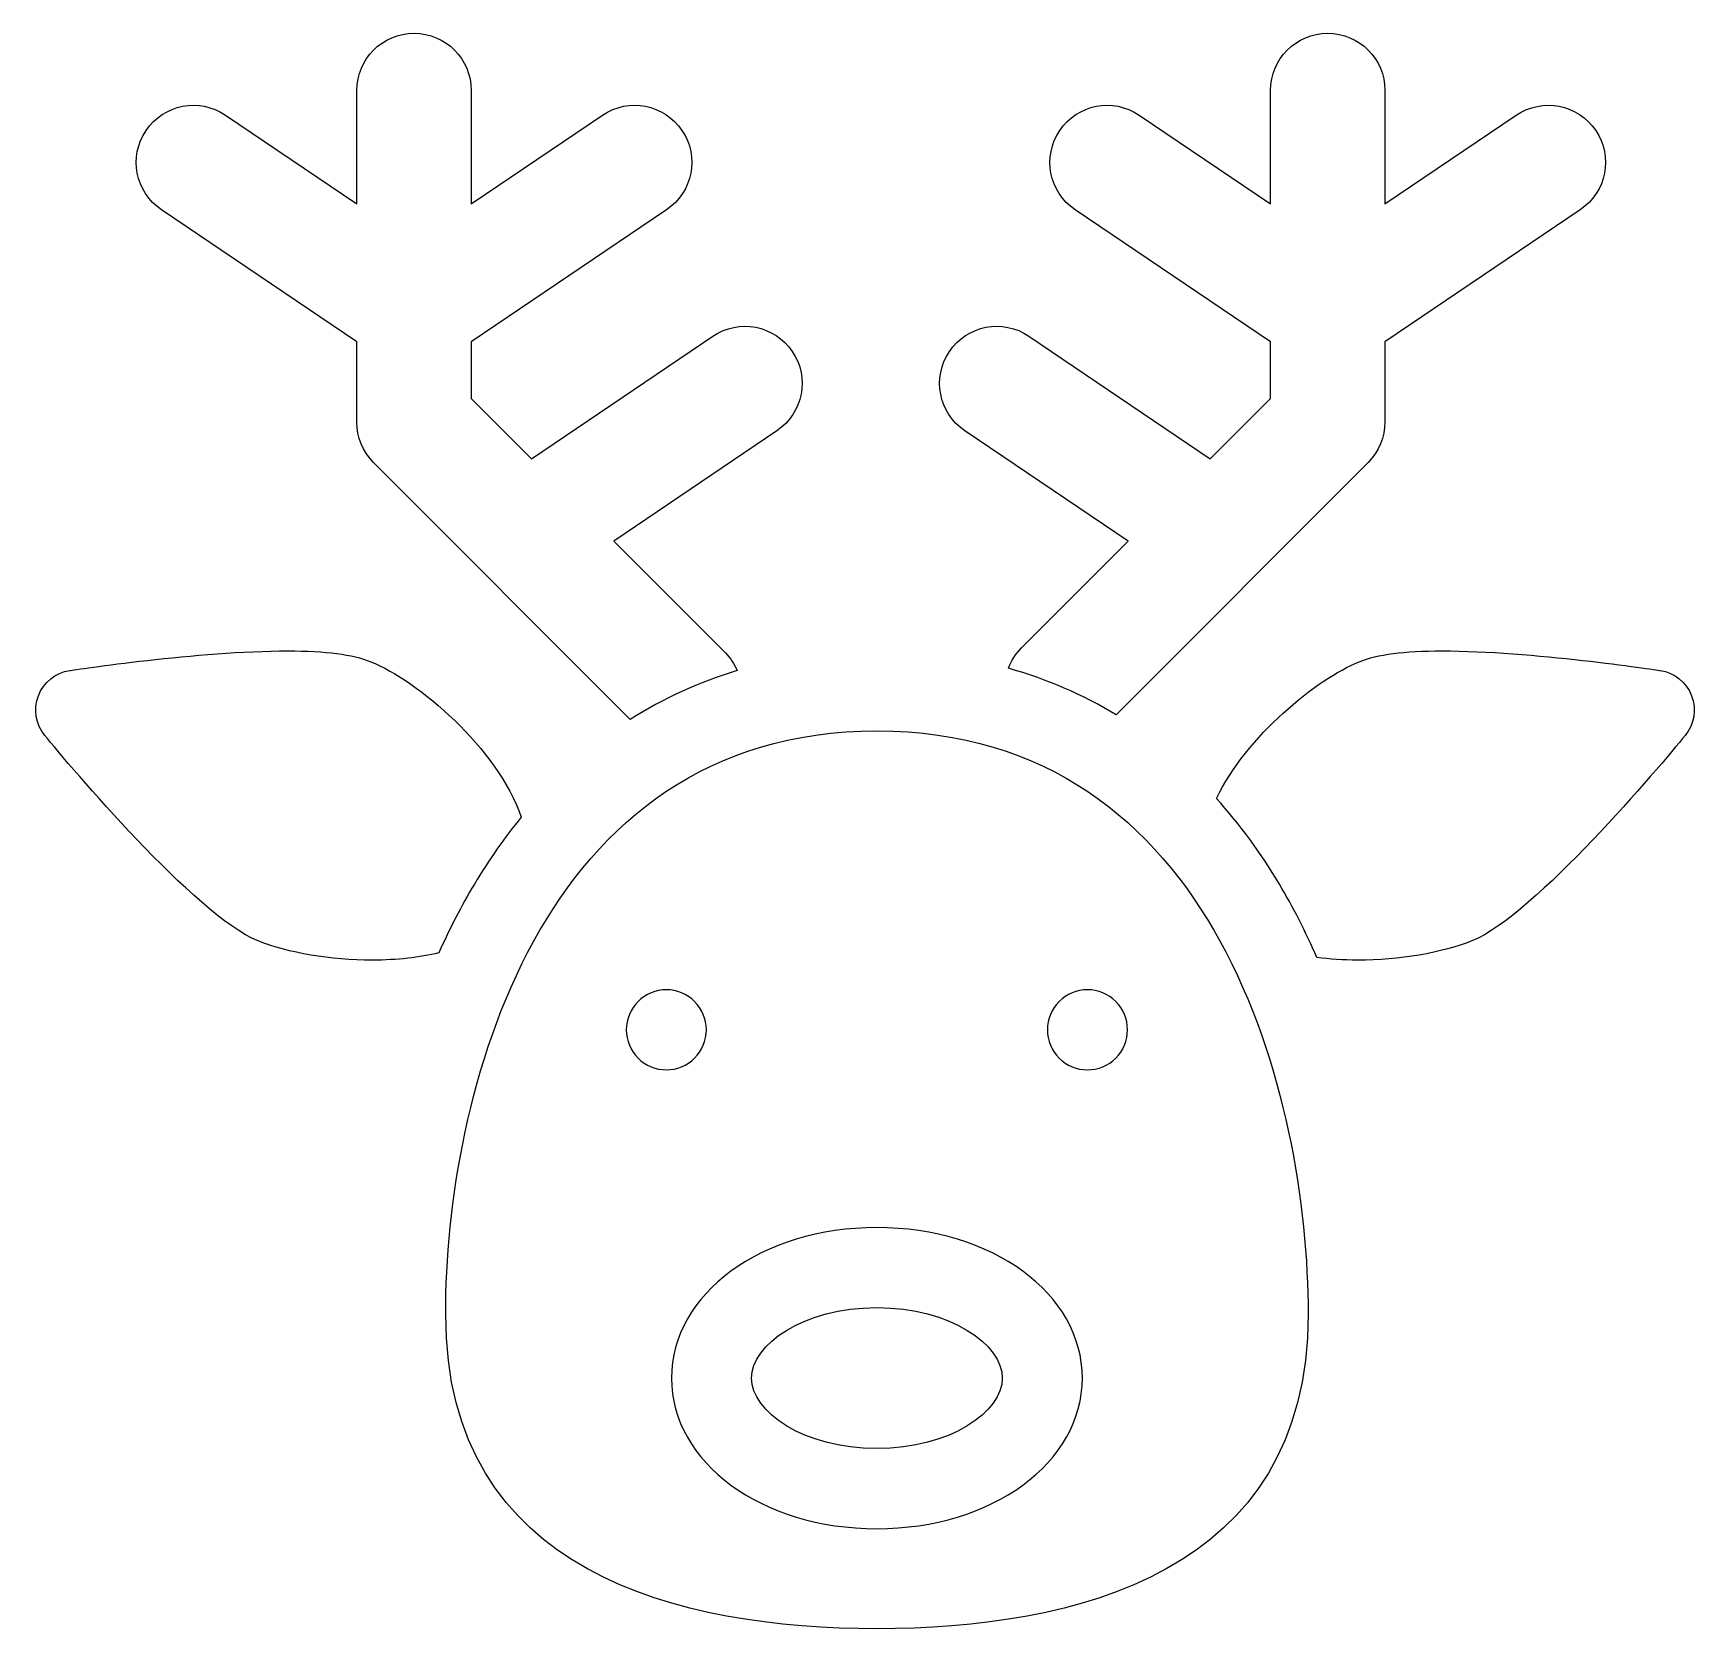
# Model space of a CAD drawing. Header units: centimetres. Extents: x -10.8 to 10.8, y -10.4 to 10.4.
import ezdxf

# ---------------------------------------------------------------- set-up
doc = ezdxf.new("R2010")
doc.units = ezdxf.units.CM
doc.header["$MEASUREMENT"] = 0
doc.layers.add('Layer 1', color=7, linetype='Continuous')

msp = doc.modelspace()

# ---------------------------------------------------------------- linework, layer by layer
at = {"layer": 'Layer 1'}
for points, knots in [([(-9.15903, 8.08876), (-9.15903, 8.08876), (-6.61512, 6.36956), (-6.61512, 6.36956), (-6.61512, 6.36956), (-6.61512, 6.36956), (-6.61512, 5.32583), (-6.61512, 5.32583), (-6.61512, 5.32583), (-6.61512, 5.12861), (-6.5369, 4.93946), (-6.39755, 4.79989), (-6.39755, 4.79989), (-6.39755, 4.79989), (-3.05626, 1.45184), (-3.05626, 1.45184), (-3.05626, 1.45184), (-2.62439, 1.72669), (-2.159, 1.93932), (-1.66309, 2.08813), (-1.66309, 2.08813), (-1.69907, 2.17158), (-1.74952, 2.25038), (-1.81771, 2.31871), (-1.81771, 2.31871), (-1.81771, 2.31871), (-3.271, 3.77491), (-3.271, 3.77491), (-3.271, 3.77491), (-3.271, 3.77491), (-1.14646, 5.21075), (-1.14646, 5.21075), (-1.14646, 5.21075), (-0.80575, 5.44104), (-0.71626, 5.90381), (-0.94648, 6.24453), (-0.94648, 6.24453), (-1.17677, 6.58517), (-1.63961, 6.67473), (-1.98026, 6.44451), (-1.98026, 6.44451), (-1.98026, 6.44451), (-4.34221, 4.84823), (-4.34221, 4.84823), (-4.34221, 4.84823), (-4.34221, 4.84823), (-5.12606, 5.63375), (-5.12606, 5.63375), (-5.12606, 5.63375), (-5.12606, 5.63375), (-5.12606, 6.36956), (-5.12606, 6.36956), (-5.12606, 6.36956), (-5.12606, 6.36956), (-2.58237, 8.08876), (-2.58237, 8.08876), (-2.58237, 8.08876), (-2.24166, 8.31905), (-2.15217, 8.78182), (-2.38239, 9.12254), (-2.38239, 9.12254), (-2.61276, 9.46333), (-3.07552, 9.55281), (-3.41617, 9.32252), (-3.41617, 9.32252), (-3.41617, 9.32252), (-5.12606, 8.16684), (-5.12606, 8.16684), (-5.12606, 8.16684), (-5.12606, 8.16684), (-5.12606, 9.64325), (-5.12606, 9.64325), (-5.12606, 9.64325), (-5.12606, 10.05441), (-5.45943, 10.38778), (-5.87059, 10.38778), (-5.87059, 10.38778), (-6.28175, 10.38778), (-6.61512, 10.05441), (-6.61512, 9.64325), (-6.61512, 9.64325), (-6.61512, 9.64325), (-6.61512, 8.16677), (-6.61512, 8.16677), (-6.61512, 8.16677), (-6.61512, 8.16677), (-8.32523, 9.32252), (-8.32523, 9.32252), (-8.32523, 9.32252), (-8.66587, 9.55281), (-9.12871, 9.46325), (-9.35901, 9.12254), (-9.35901, 9.12254), (-9.58931, 8.78183), (-9.49967, 8.31898), (-9.15903, 8.08876)], [0, 0, 0, 0, 0.04, 0.04, 0.04, 0.04, 0.08, 0.08, 0.08, 0.08, 0.12, 0.12, 0.12, 0.12, 0.16, 0.16, 0.16, 0.16, 0.2, 0.2, 0.2, 0.2, 0.24, 0.24, 0.24, 0.24, 0.28, 0.28, 0.28, 0.28, 0.32, 0.32, 0.32, 0.32, 0.36, 0.36, 0.36, 0.36, 0.4, 0.4, 0.4, 0.4, 0.44, 0.44, 0.44, 0.44, 0.48, 0.48, 0.48, 0.48, 0.52, 0.52, 0.52, 0.52, 0.56, 0.56, 0.56, 0.56, 0.6, 0.6, 0.6, 0.6, 0.64, 0.64, 0.64, 0.64, 0.68, 0.68, 0.68, 0.68, 0.72, 0.72, 0.72, 0.72, 0.76, 0.76, 0.76, 0.76, 0.8, 0.8, 0.8, 0.8, 0.84, 0.84, 0.84, 0.84, 0.88, 0.88, 0.88, 0.88, 0.92, 0.92, 0.92, 0.92, 1, 1, 1, 1]), ([(1.29947, 5.21075), (1.29947, 5.21075), (3.42401, 3.77483), (3.42401, 3.77483), (3.42401, 3.77483), (3.42401, 3.77483), (2.03782, 2.38573), (2.03782, 2.38573), (2.03782, 2.38573), (1.95967, 2.30737), (1.90355, 2.2157), (1.86757, 2.11829), (1.86757, 2.11829), (2.36588, 1.97908), (2.8341, 1.77634), (3.26932, 1.51173), (3.26932, 1.51173), (3.26932, 1.51173), (6.55056, 4.79973), (6.55056, 4.79973), (6.55056, 4.79973), (6.68984, 4.93923), (6.76813, 5.12845), (6.76813, 5.32567), (6.76813, 5.32567), (6.76813, 5.32567), (6.76814, 6.36956), (6.76814, 6.36956), (6.76814, 6.36956), (6.76814, 6.36956), (9.31198, 8.08876), (9.31198, 8.08876), (9.31198, 8.08876), (9.65269, 8.31905), (9.74218, 8.78182), (9.51196, 9.12254), (9.51196, 9.12254), (9.28167, 9.46318), (8.81897, 9.55274), (8.47818, 9.32252), (8.47818, 9.32252), (8.47818, 9.32252), (6.76821, 8.16684), (6.76821, 8.16684), (6.76821, 8.16684), (6.76821, 8.16684), (6.76821, 9.64332), (6.76821, 9.64332), (6.76821, 9.64332), (6.76821, 10.05448), (6.43484, 10.38785), (6.02368, 10.38785), (6.02368, 10.38785), (5.61252, 10.38785), (5.27915, 10.05448), (5.27915, 9.64332), (5.27915, 9.64332), (5.27915, 9.64332), (5.27915, 8.16691), (5.27915, 8.16691), (5.27915, 8.16691), (5.27915, 8.16691), (3.56926, 9.32252), (3.56926, 9.32252), (3.56926, 9.32252), (3.22862, 9.55281), (2.76578, 9.4634), (2.53548, 9.12254), (2.53548, 9.12254), (2.30519, 8.78183), (2.39475, 8.31906), (2.73546, 8.08876), (2.73546, 8.08876), (2.73546, 8.08876), (5.27915, 6.36956), (5.27915, 6.36956), (5.27915, 6.36956), (5.27915, 6.36956), (5.27915, 5.63375), (5.27915, 5.63375), (5.27915, 5.63375), (5.27915, 5.63375), (4.49529, 4.84822), (4.49529, 4.84822), (4.49529, 4.84822), (4.49529, 4.84822), (2.1334, 6.4445), (2.1334, 6.4445), (2.1334, 6.4445), (1.79276, 6.67472), (1.32992, 6.58523), (1.09962, 6.24452), (1.09962, 6.24452), (0.86927, 5.90381), (0.95876, 5.44104), (1.29947, 5.21075)], [0, 0, 0, 0, 0.04, 0.04, 0.04, 0.04, 0.08, 0.08, 0.08, 0.08, 0.12, 0.12, 0.12, 0.12, 0.16, 0.16, 0.16, 0.16, 0.2, 0.2, 0.2, 0.2, 0.24, 0.24, 0.24, 0.24, 0.28, 0.28, 0.28, 0.28, 0.32, 0.32, 0.32, 0.32, 0.36, 0.36, 0.36, 0.36, 0.4, 0.4, 0.4, 0.4, 0.44, 0.44, 0.44, 0.44, 0.48, 0.48, 0.48, 0.48, 0.52, 0.52, 0.52, 0.52, 0.56, 0.56, 0.56, 0.56, 0.6, 0.6, 0.6, 0.6, 0.64, 0.64, 0.64, 0.64, 0.68, 0.68, 0.68, 0.68, 0.72, 0.72, 0.72, 0.72, 0.76, 0.76, 0.76, 0.76, 0.8, 0.8, 0.8, 0.8, 0.84, 0.84, 0.84, 0.84, 0.88, 0.88, 0.88, 0.88, 0.92, 0.92, 0.92, 0.92, 1, 1, 1, 1]), ([(-5.54681, -1.58588), (-5.40673, -1.27163), (-5.25255, -0.97249), (-5.08491, -0.69204), (-5.08491, -0.69204), (-4.89707, -0.37764), (-4.69345, -0.08679), (-4.47508, 0.18021), (-4.47508, 0.18021), (-4.78701, 1.08735), (-5.82078, 1.95568), (-6.43468, 2.20444), (-6.43468, 2.20444), (-6.67195, 2.30047), (-7.01499, 2.34517), (-7.51433, 2.34517), (-7.51433, 2.34517), (-8.66856, 2.34517), (-10.28425, 2.10048), (-10.35243, 2.09009), (-10.35243, 2.09009), (-10.5378, 2.06181), (-10.69365, 1.93612), (-10.7606, 1.76093), (-10.7606, 1.76093), (-10.82748, 1.58574), (-10.7952, 1.38816), (-10.67598, 1.24342), (-10.67598, 1.24342), (-10.35591, 0.85502), (-8.71798, -1.09949), (-7.90127, -1.43069), (-7.90127, -1.43069), (-7.51272, -1.58771), (-6.95633, -1.68148), (-6.41309, -1.68148), (-6.41309, -1.68148), (-6.08969, -1.68133), (-5.79979, -1.64869), (-5.54681, -1.58588)], [0, 0, 0, 0, 0.09090909, 0.09090909, 0.09090909, 0.09090909, 0.18181818, 0.18181818, 0.18181818, 0.18181818, 0.27272727, 0.27272727, 0.27272727, 0.27272727, 0.36363636, 0.36363636, 0.36363636, 0.36363636, 0.45454545, 0.45454545, 0.45454545, 0.45454545, 0.54545455, 0.54545455, 0.54545455, 0.54545455, 0.63636364, 0.63636364, 0.63636364, 0.63636364, 0.72727273, 0.72727273, 0.72727273, 0.72727273, 0.81818182, 0.81818182, 0.81818182, 0.81818182, 1, 1, 1, 1]), ([(10.76069, 1.761), (10.69374, 1.93619), (10.53781, 2.06188), (10.35252, 2.09016), (10.35252, 2.09016), (10.28433, 2.10056), (8.66857, 2.34524), (7.51434, 2.34524), (7.51434, 2.34524), (7.01501, 2.34524), (6.67189, 2.30053), (6.43455, 2.20443), (6.43455, 2.20443), (5.8759, 1.97806), (4.96919, 1.23855), (4.57541, 0.42344), (4.57541, 0.42344), (4.87418, 0.09254), (5.14816, -0.27922), (5.39481, -0.69204), (5.39481, -0.69204), (5.57327, -0.99074), (5.73596, -1.31124), (5.88324, -1.64803), (5.88324, -1.64803), (6.04825, -1.66969), (6.22468, -1.68132), (6.4131, -1.68132), (6.4131, -1.68132), (6.95648, -1.68132), (7.51274, -1.58755), (7.90172, -1.43031), (7.90172, -1.43031), (8.718, -1.09934), (10.356, 0.8551), (10.67607, 1.24358), (10.67607, 1.24358), (10.79529, 1.38823), (10.82757, 1.58588), (10.76069, 1.761)], [0, 0, 0, 0, 0.09090909, 0.09090909, 0.09090909, 0.09090909, 0.18181818, 0.18181818, 0.18181818, 0.18181818, 0.27272727, 0.27272727, 0.27272727, 0.27272727, 0.36363636, 0.36363636, 0.36363636, 0.36363636, 0.45454545, 0.45454545, 0.45454545, 0.45454545, 0.54545455, 0.54545455, 0.54545455, 0.54545455, 0.63636364, 0.63636364, 0.63636364, 0.63636364, 0.72727273, 0.72727273, 0.72727273, 0.72727273, 0.81818182, 0.81818182, 0.81818182, 0.81818182, 1, 1, 1, 1]), ([(0.15498, 1.30296), (-4.27613, 1.30296), (-5.45842, -3.47163), (-5.45842, -6.29279), (-5.45842, -6.29279), (-5.45842, -9.67733), (-2.40587, -10.38777), (0.15498, -10.38777), (0.15498, -10.38777), (2.71568, -10.38777), (5.76809, -9.67734), (5.76809, -6.29279), (5.76809, -6.29279), (5.76809, -3.47163), (4.58595, 1.30296), (0.15498, 1.30296)], [0, 0, 0, 0, 0.2, 0.2, 0.2, 0.2, 0.4, 0.4, 0.4, 0.4, 0.6, 0.6, 0.6, 0.6, 1, 1, 1, 1]), ([(-2.9547, -2.95732), (-3.05146, -2.86056), (-3.10728, -2.72652), (-3.10728, -2.58876), (-3.10728, -2.58876), (-3.10728, -2.45181), (-3.05145, -2.31703), (-2.9547, -2.2202), (-2.9547, -2.2202), (-2.85794, -2.12344), (-2.7231, -2.06762), (-2.58614, -2.06762), (-2.58614, -2.06762), (-2.44918, -2.06762), (-2.31514, -2.12345), (-2.21758, -2.2202), (-2.21758, -2.2202), (-2.12082, -2.31703), (-2.065, -2.4518), (-2.065, -2.58876), (-2.065, -2.58876), (-2.065, -2.72651), (-2.12083, -2.86056), (-2.21758, -2.95732), (-2.21758, -2.95732), (-2.31441, -3.05408), (-2.44918, -3.1099), (-2.58614, -3.1099), (-2.58614, -3.1099), (-2.7239, -3.10991), (-2.85788, -3.05408), (-2.9547, -2.95732)], [0, 0, 0, 0, 0.11111111, 0.11111111, 0.11111111, 0.11111111, 0.22222222, 0.22222222, 0.22222222, 0.22222222, 0.33333333, 0.33333333, 0.33333333, 0.33333333, 0.44444444, 0.44444444, 0.44444444, 0.44444444, 0.55555556, 0.55555556, 0.55555556, 0.55555556, 0.66666667, 0.66666667, 0.66666667, 0.66666667, 0.77777778, 0.77777778, 0.77777778, 0.77777778, 1, 1, 1, 1]), ([(3.26452, -2.95732), (3.16776, -3.05408), (3.03292, -3.1099), (2.89596, -3.1099), (2.89596, -3.1099), (2.759, -3.1099), (2.62416, -3.05407), (2.5274, -2.95732), (2.5274, -2.95732), (2.43064, -2.86056), (2.37482, -2.72652), (2.37482, -2.58876), (2.37482, -2.58876), (2.37482, -2.45181), (2.43065, -2.31703), (2.5274, -2.2202), (2.5274, -2.2202), (2.62416, -2.12344), (2.759, -2.06762), (2.89596, -2.06762), (2.89596, -2.06762), (3.03292, -2.06762), (3.16776, -2.12345), (3.26452, -2.2202), (3.26452, -2.2202), (3.36128, -2.31703), (3.4171, -2.4518), (3.4171, -2.58876), (3.4171, -2.58876), (3.41711, -2.72652), (3.36128, -2.86049), (3.26452, -2.95732)], [0, 0, 0, 0, 0.11111111, 0.11111111, 0.11111111, 0.11111111, 0.22222222, 0.22222222, 0.22222222, 0.22222222, 0.33333333, 0.33333333, 0.33333333, 0.33333333, 0.44444444, 0.44444444, 0.44444444, 0.44444444, 0.55555556, 0.55555556, 0.55555556, 0.55555556, 0.66666667, 0.66666667, 0.66666667, 0.66666667, 0.77777778, 0.77777778, 0.77777778, 0.77777778, 1, 1, 1, 1]), ([(0.15498, -9.08488), (-1.34483, -9.08488), (-2.51978, -8.22353), (-2.51978, -7.12404), (-2.51978, -7.12404), (-2.51978, -6.02499), (-1.34491, -5.16408), (0.15498, -5.16408), (0.15498, -5.16408), (1.65472, -5.16408), (2.82952, -6.02499), (2.82952, -7.12404), (2.82952, -7.12404), (2.82953, -8.22354), (1.6548, -9.08488), (0.15498, -9.08488)], [0, 0, 0, 0, 0.2, 0.2, 0.2, 0.2, 0.4, 0.4, 0.4, 0.4, 0.6, 0.6, 0.6, 0.6, 1, 1, 1, 1]), ([(0.15498, -6.20643), (-0.80705, -6.20643), (-1.47743, -6.68999), (-1.47743, -7.12404), (-1.47743, -7.12404), (-1.47743, -7.55846), (-0.80705, -8.04252), (0.15498, -8.04252), (0.15498, -8.04252), (1.11686, -8.04252), (1.78717, -7.55853), (1.78717, -7.12404), (1.78717, -7.12404), (1.78717, -6.69006), (1.11686, -6.20643), (0.15498, -6.20643)], [0, 0, 0, 0, 0.2, 0.2, 0.2, 0.2, 0.4, 0.4, 0.4, 0.4, 0.6, 0.6, 0.6, 0.6, 1, 1, 1, 1])]:
    msp.add_open_spline(points, degree=3, knots=knots, dxfattribs=at)

doc.saveas('drawing.dxf')
